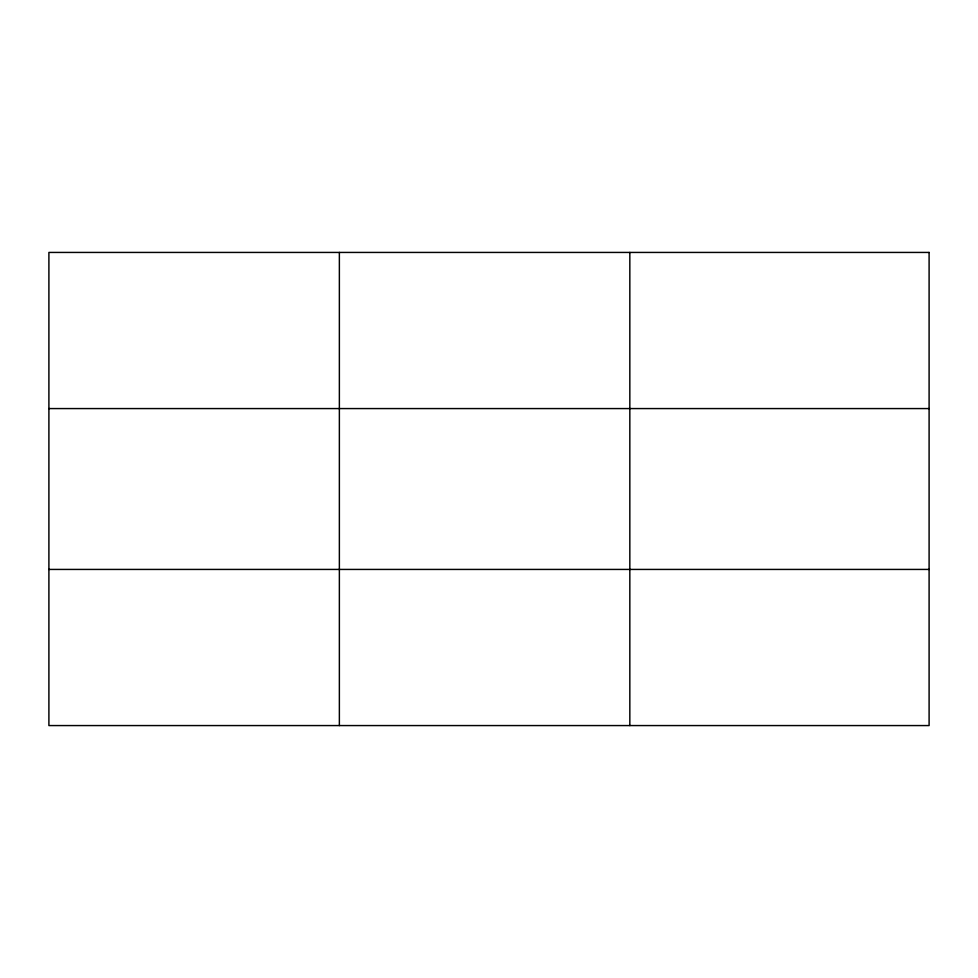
<?xml version="1.0" encoding="UTF-8"?>
<svg xmlns="http://www.w3.org/2000/svg" width="978" height="978" viewBox="0 0 978 978"><rect width="100%" height="100%" fill="white"/><g stroke="black" fill="none" stroke-linecap="round" stroke-linejoin="round"><path stroke-width="1.47" d="M339.366 252.434L339.366 725.566M629.832 252.434L629.832 725.566M48.9 408.572L929.1 408.572M48.9 569.428L929.1 569.428M929.1 252.434L929.1 725.566L48.9 725.566L48.9 252.434L929.1 252.434"/></g></svg>
